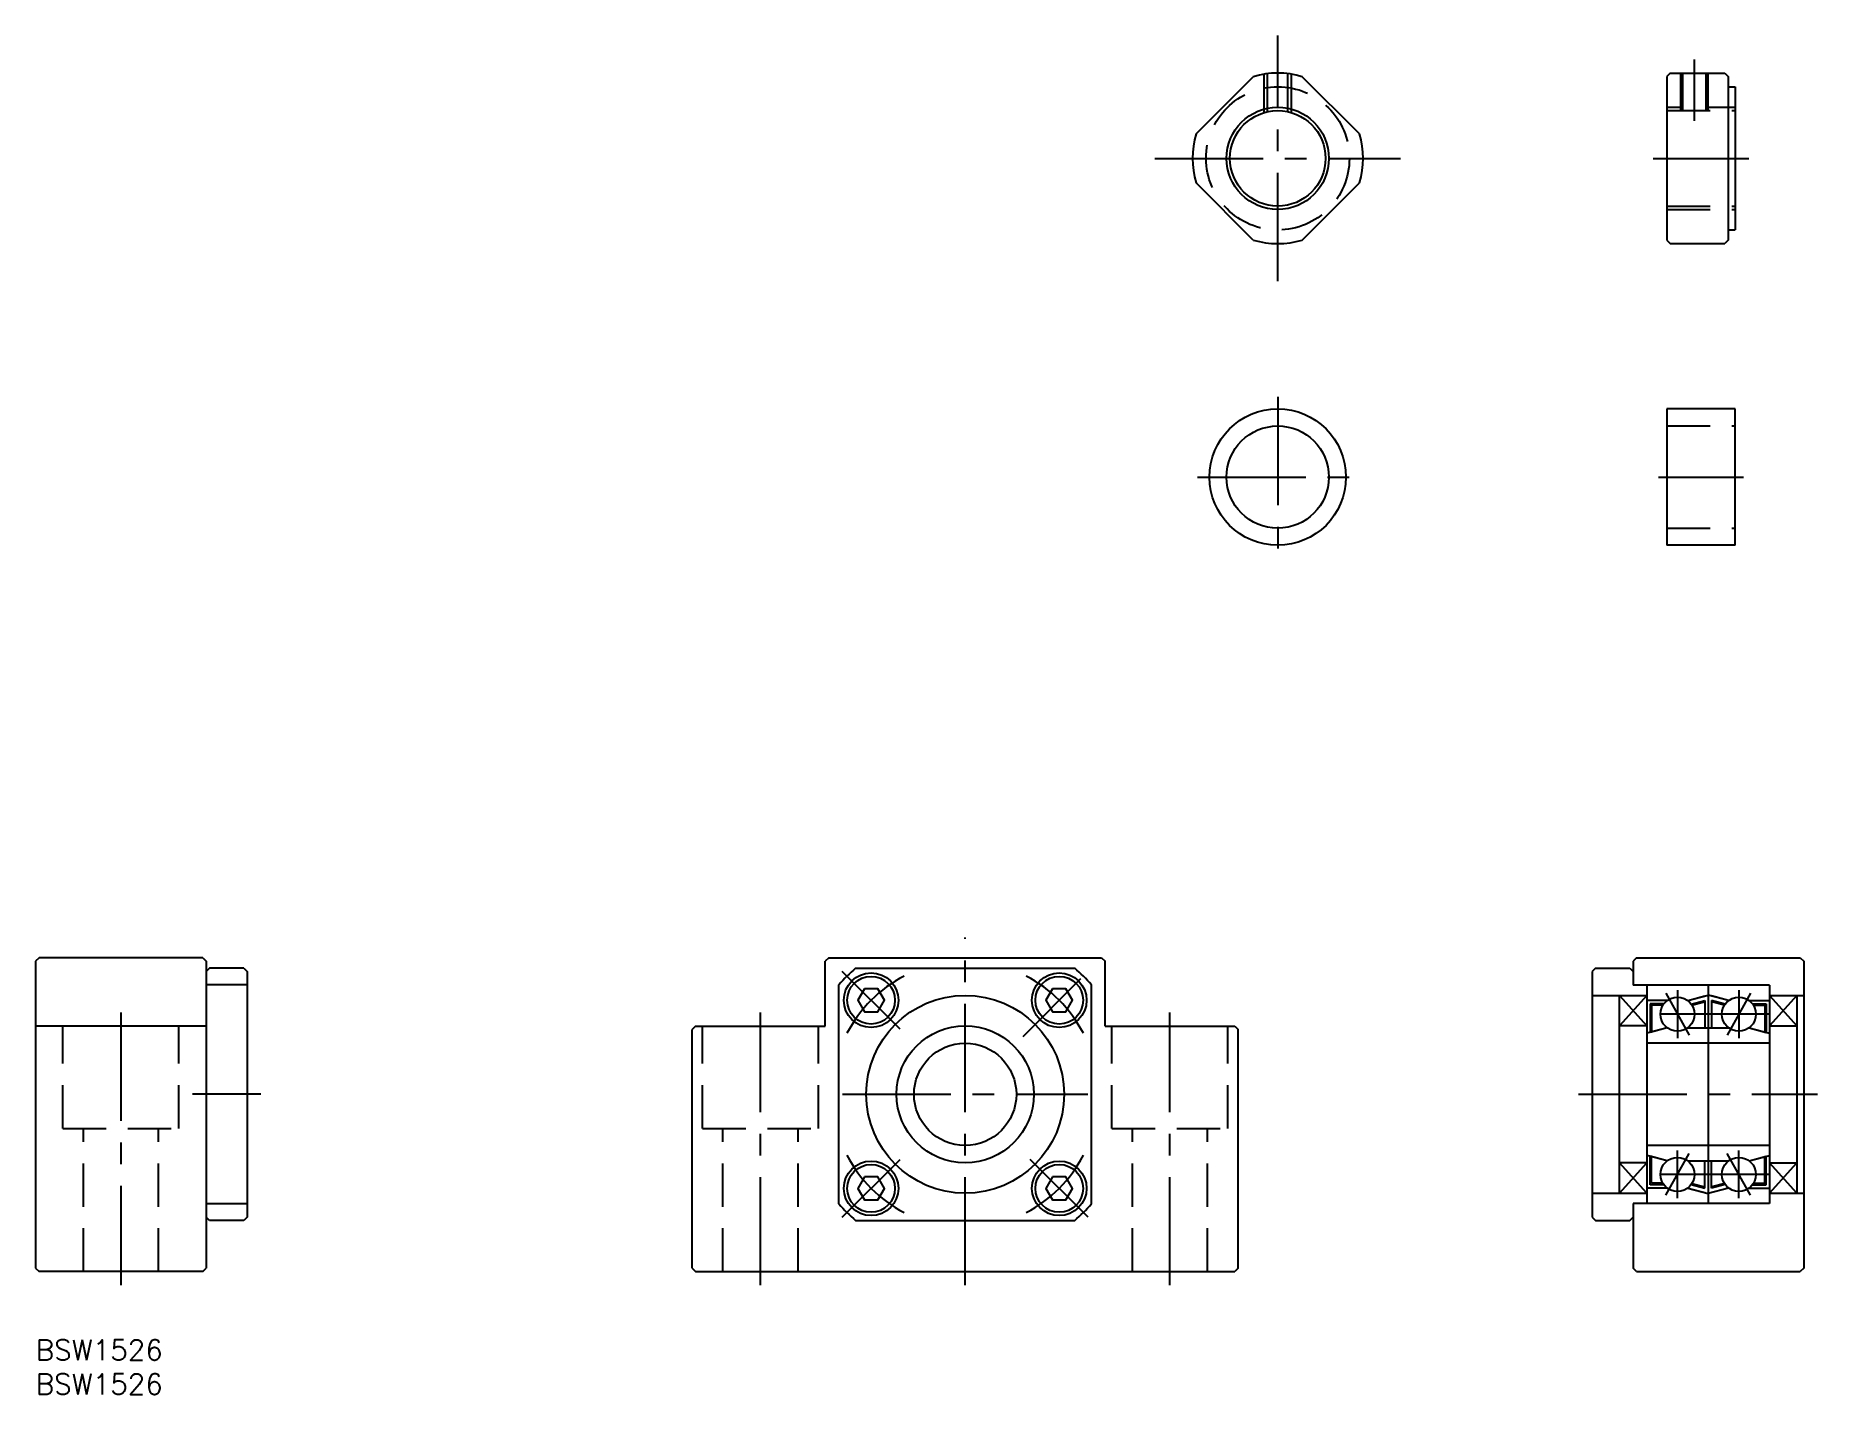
# Model space of a CAD drawing. Extents: x 0 to 261, y -8 to 191.
import ezdxf

# ---------------------------------------------------------------- set-up
doc = ezdxf.new("R2010")
doc.units = 0
doc.header["$LTSCALE"] = 0.5
doc.linetypes.add('CENTER', pattern=[50.8, 31.75, -6.35, 6.35, -6.35])
doc.linetypes.add('DASHED', pattern=[19.05, 12.7, -6.35])
for name, color, linetype in [('MSM_CENTER', 1, 'CENTER'), ('MSM_CONTINUOUS', 7, 'CONTINUOUS'), ('MSM_DASHED', 4, 'DASHED'), ('MSM_NARROW', 5, 'CONTINUOUS'), ('MSM_PART_NUMBER', 7, 'CONTINUOUS')]:
    doc.layers.add(name, color=color, linetype=linetype)
doc.styles.get("Standard").update_dxf_attribs({"font": 'txt.shx', "height": 3, "bigfont": 'bigfont.shx'})

# ---------------------------------------------------------------- blocks, each defined once
blk = doc.blocks.new('*U45')
at = {"layer": 'MSM_PART_NUMBER'}
blk.add_text('BSW1526', height=3, dxfattribs=at).set_placement((0, -3))
blk = doc.blocks.new('*U46')
at = {"layer": 'MSM_PART_NUMBER'}
blk.add_text('BSW1526', height=3, dxfattribs=at).set_placement((0, -8))

msp = doc.modelspace()

# ---------------------------------------------------------------- linework, layer by layer
at = {"layer": 'MSM_CENTER'}
for p, q in [((182.04, 155.24), (182.04, 191.24)), ((243.07, 187.74), (243.07, 178.74)), ((164.04, 173.24), (200.04, 173.24)), ((237.07, 173.24), (251.07, 173.24)), ((182.04, 138.25), (182.04, 114.74)), ((170.28, 126.5), (193.8, 126.5)), ((237.82, 126.5), (250.32, 126.5)), ((136.23, 8), (136.23, 59)), ((126.68, 45.55), (118.2, 54.03)), ((144.71, 44.49), (153.2, 52.97)), ((238.92, 50.81), (242.32, 44.69)), ((240.62, 51.25), (240.62, 44.25)), ((251.32, 50.81), (247.92, 44.69)), ((249.62, 51.25), (249.62, 44.25)), ((12.5, 48), (12.5, 8)), ((106.23, 8), (106.23, 48)), ((166.23, 8), (166.23, 48)), ((254.12, 47.75), (236.12, 47.75)), ((33, 36), (23, 36)), ((118.23, 36), (154.23, 36)), ((226.12, 36), (261.12, 36)), ((118.2, 17.97), (126.68, 26.45)), ((154.26, 17.97), (145.77, 26.45)), ((238.92, 21.19), (242.32, 27.31)), ((240.62, 20.75), (240.62, 27.75)), ((251.32, 21.19), (247.92, 27.31)), ((249.62, 20.75), (249.62, 27.75)), ((254.12, 24.25), (236.12, 24.25))]:
    msp.add_line(p, q, dxfattribs=at)
for start, end in [(117.3002, 152.6998), (27.3002, 62.6998), (207.3002, 242.6998), (297.3002, 332.6998)]:
    msp.add_arc((136.23, 36), 19.5, start, end, dxfattribs=at)
at = {"layer": 'MSM_CONTINUOUS'}
for p, q in [((239.57, 185.74), (239.07, 185.24)), ((239.57, 185.74), (247.57, 185.74)), ((247.57, 185.74), (248.07, 185.24)), ((170.06, 176.82), (178.46, 185.21)), ((194.02, 176.82), (185.62, 185.21)), ((239.07, 185.24), (239.07, 161.24)), ((248.07, 185.24), (248.07, 161.24)), ((248.07, 183.74), (249.07, 183.74)), ((249.07, 183.74), (249.07, 162.74)), ((178.46, 161.26), (170.06, 169.66)), ((185.62, 161.26), (194.02, 169.66)), ((248.07, 162.74), (249.07, 162.74)), ((239.07, 161.24), (239.57, 160.74)), ((239.57, 160.74), (247.57, 160.74)), ((248.07, 161.24), (247.57, 160.74)), ((239.07, 136.5), (239.07, 116.5)), ((249.07, 136.5), (239.07, 136.5)), ((249.07, 116.5), (249.07, 136.5)), ((249.07, 116.5), (239.07, 116.5)), ((0.5, 56), (0, 55.5)), ((0, 55.5), (0, 10.5)), ((24.5, 56), (0.5, 56)), ((24.5, 56), (25, 55.5)), ((25, 55.5), (25, 10.5)), ((116.23, 56), (115.73, 55.5)), ((115.73, 46), (115.73, 55.5)), ((116.23, 56), (156.23, 56)), ((156.23, 56), (156.73, 55.5)), ((156.73, 46), (156.73, 55.5)), ((234.62, 56), (234.12, 55.5)), ((234.12, 55.5), (234.12, 52)), ((234.62, 56), (258.62, 56)), ((258.62, 56), (259.12, 55.5)), ((259.12, 55.5), (259.12, 10.5)), ((25.5, 54.5), (25, 54)), ((30.5, 54.5), (25.5, 54.5)), ((30.5, 54.5), (31, 54)), ((31, 54), (31, 18)), ((120.17, 54.5), (152.29, 54.5)), ((228.62, 54.5), (228.12, 54)), ((228.12, 54), (228.12, 18)), ((228.62, 54.5), (233.62, 54.5)), ((233.62, 54.5), (234.12, 54)), ((31, 52.06), (25, 52.06)), ((117.73, 19.94), (117.73, 52.06)), ((154.73, 19.94), (154.73, 52.06)), ((228.12, 50.5), (236.12, 50.5)), ((232.12, 21.5), (232.12, 50.5)), ((254.12, 52), (234.12, 52)), ((236.12, 52), (236.12, 20)), ((239.12, 49.75), (236.12, 49.75)), ((239.12, 49.75), (236.62, 49.75)), ((242.12, 49.75), (245.12, 50.55)), ((242.12, 49.75), (244.62, 50.42)), ((242.63, 49.24), (244.62, 49.77)), ((244.62, 49.77), (244.62, 45.75)), ((245.12, 52), (245.12, 20)), ((248.12, 49.75), (245.12, 50.55)), ((248.12, 49.75), (245.62, 50.42)), ((245.62, 49.77), (245.62, 45.75)), ((247.61, 49.24), (245.62, 49.77)), ((251.12, 49.75), (253.62, 49.75)), ((251.12, 49.75), (254.12, 49.75)), ((254.12, 52), (254.12, 20)), ((254.12, 50.5), (259.12, 50.5)), ((258.12, 50.5), (258.12, 21.5)), ((236.62, 49.25), (236.62, 45.08)), ((238.62, 49.25), (236.62, 49.25)), ((236.82, 49.05), (236.82, 45.13)), ((238.49, 49.05), (236.82, 49.05)), ((242.75, 49.06), (244.62, 49.56)), ((247.49, 49.06), (245.62, 49.56)), ((251.62, 49.25), (253.62, 49.25)), ((251.76, 49.05), (253.42, 49.05)), ((253.42, 49.05), (253.42, 45.13)), ((253.62, 49.25), (253.62, 45.08)), ((25, 46), (0, 46)), ((96.73, 46), (96.23, 45.5)), ((96.23, 10.5), (96.23, 45.5)), ((96.73, 46), (115.73, 46)), ((156.73, 46), (175.73, 46)), ((175.73, 46), (176.23, 45.5)), ((176.23, 10.5), (176.23, 45.5)), ((236.12, 46.05), (232.12, 46.05)), ((239.12, 45.75), (236.12, 44.95)), ((239.12, 45.75), (236.62, 45.08)), ((242.12, 45.75), (248.12, 45.75)), ((251.12, 45.75), (253.62, 45.08)), ((251.12, 45.75), (254.12, 44.95)), ((254.12, 46.05), (258.12, 46.05)), ((254.12, 43.5), (236.12, 43.5)), ((254.12, 28.5), (236.12, 28.5)), ((239.12, 26.25), (236.12, 27.05)), ((239.12, 26.25), (236.62, 26.92)), ((236.62, 22.75), (236.62, 26.92)), ((236.82, 22.95), (236.82, 26.87)), ((242.12, 26.25), (248.12, 26.25)), ((244.62, 22.23), (244.62, 26.25)), ((245.62, 22.23), (245.62, 26.25)), ((251.12, 26.25), (254.12, 27.05)), ((251.12, 26.25), (253.62, 26.92)), ((253.42, 22.95), (253.42, 26.87)), ((253.62, 22.75), (253.62, 26.92)), ((236.12, 25.95), (232.12, 25.95)), ((254.12, 25.95), (258.12, 25.95)), ((228.12, 21.5), (236.12, 21.5)), ((239.12, 22.25), (236.12, 22.25)), ((238.62, 22.75), (236.62, 22.75)), ((239.12, 22.25), (236.62, 22.25)), ((238.49, 22.95), (236.82, 22.95)), ((242.12, 22.25), (244.62, 21.58)), ((242.12, 22.25), (245.12, 21.45)), ((242.63, 22.76), (244.62, 22.23)), ((242.75, 22.94), (244.62, 22.44)), ((248.12, 22.25), (245.12, 21.45)), ((247.49, 22.94), (245.62, 22.44)), ((247.61, 22.76), (245.62, 22.23)), ((248.12, 22.25), (245.62, 21.58)), ((251.12, 22.25), (253.62, 22.25)), ((251.12, 22.25), (254.12, 22.25)), ((251.62, 22.75), (253.62, 22.75)), ((251.76, 22.95), (253.42, 22.95)), ((254.12, 21.5), (259.12, 21.5)), ((31, 19.94), (25, 19.94)), ((234.12, 20), (234.12, 10.5)), ((254.12, 20), (234.12, 20)), ((25.5, 17.5), (25, 18)), ((30.5, 17.5), (25.5, 17.5)), ((31, 18), (30.5, 17.5)), ((120.17, 17.5), (152.29, 17.5)), ((228.12, 18), (228.62, 17.5)), ((228.62, 17.5), (233.62, 17.5)), ((233.62, 17.5), (234.12, 18)), ((0, 10.5), (0.5, 10)), ((24.5, 10), (25, 10.5)), ((96.23, 10.5), (96.73, 10)), ((176.23, 10.5), (175.73, 10)), ((234.62, 10), (234.12, 10.5)), ((259.12, 10.5), (258.62, 10)), ((24.5, 10), (0.5, 10)), ((96.73, 10), (175.73, 10)), ((234.62, 10), (258.62, 10))]:
    msp.add_line(p, q, dxfattribs=at)
for points in [[(121.46, 51.49), (120.48, 49.79), (121.46, 48.09), (123.42, 48.09), (124.4, 49.79), (123.42, 51.49)], [(149.04, 51.49), (148.05, 49.79), (149.04, 48.09), (151, 48.09), (151.98, 49.79), (151, 51.49)], [(121.46, 23.91), (120.48, 22.21), (121.46, 20.51), (123.42, 20.51), (124.4, 22.21), (123.42, 23.91)], [(149.04, 23.91), (148.05, 22.21), (149.04, 20.51), (151, 20.51), (151.98, 22.21), (151, 23.91)]]:
    msp.add_lwpolyline(points, close=True, dxfattribs=at)
for centre, radius in [((182.04, 173.24), 7), ((182.04, 126.5), 10), ((182.04, 126.5), 7.5), ((122.44, 49.79), 4), ((122.44, 49.79), 3.5), ((150.02, 49.79), 4), ((150.02, 49.79), 3.5), ((136.23, 36), 14.5), ((240.62, 47.75), 2.5), ((249.62, 47.75), 2.5), ((136.23, 36), 10.05), ((136.23, 36), 7.5), ((122.44, 22.21), 4), ((150.02, 22.21), 4), ((240.62, 24.25), 2.5), ((249.62, 24.25), 2.5), ((122.44, 22.21), 3.5), ((150.02, 22.21), 3.5)]:
    msp.add_circle(centre, radius, dxfattribs=at)
for centre, radius, start, end in [((182.04, 173.24), 12.5, 73.3576, 106.6424), ((182.04, 173.24), 12.5, 163.3576, 196.6424), ((182.04, 173.24), 12.5, 343.3576, 16.6424), ((182.04, 173.24), 12.5, 253.3576, 286.6424), ((136.23, 36), 24.5, 130.9657, 139.0343), ((136.23, 36), 24.5, 40.9657, 49.0343), ((136.23, 36), 24.5, 220.9657, 229.0343), ((136.23, 36), 24.5, 310.9657, 319.0343)]:
    msp.add_arc(centre, radius, start, end, dxfattribs=at)
at = {"layer": 'MSM_DASHED'}
for p, q in [((180.04, 179.95), (180.04, 185.58)), ((180.54, 180.07), (180.54, 185.65)), ((183.54, 180.07), (183.54, 185.65)), ((184.04, 179.95), (184.04, 185.58)), ((241.07, 185.74), (241.07, 180.24)), ((241.37, 185.74), (241.37, 180.24)), ((244.77, 185.74), (244.77, 180.24)), ((245.07, 185.74), (245.07, 180.24)), ((239.07, 180.74), (241.07, 180.74)), ((239.07, 180.24), (249.07, 180.24)), ((245.07, 180.74), (249.07, 180.74)), ((239.07, 166.24), (249.07, 166.24)), ((239.07, 165.74), (249.07, 165.74)), ((239.07, 134), (249.07, 134)), ((239.07, 119), (249.07, 119)), ((4, 31), (4, 46)), ((21, 31), (21, 46)), ((97.73, 31), (97.73, 46)), ((114.73, 31), (114.73, 46)), ((157.73, 31), (157.73, 46)), ((174.73, 31), (174.73, 46)), ((4, 31), (21, 31)), ((7, 10), (7, 31)), ((18, 10), (18, 31)), ((97.73, 31), (114.73, 31)), ((100.73, 10), (100.73, 31)), ((111.73, 10), (111.73, 31)), ((157.73, 31), (174.73, 31)), ((160.73, 10), (160.73, 31)), ((171.73, 10), (171.73, 31))]:
    msp.add_line(p, q, dxfattribs=at)
msp.add_circle((182.04, 173.24), 10.5, dxfattribs=at)
at = {"layer": 'MSM_NARROW'}
for p, q in [((236.12, 50.5), (232.12, 46.05)), ((232.12, 50.5), (236.12, 46.05)), ((258.12, 50.5), (254.12, 46.05)), ((254.12, 50.5), (258.12, 46.05)), ((236.12, 21.5), (232.12, 25.95)), ((232.12, 21.5), (236.12, 25.95)), ((258.12, 21.5), (254.12, 25.95)), ((254.12, 21.5), (258.12, 25.95))]:
    msp.add_line(p, q, dxfattribs=at)
msp.add_circle((182.04, 173.24), 7.5, dxfattribs=at)

# ---------------------------------------------------------------- block references
at = {"layer": 'MSM_CONTINUOUS'}
for name in ['*U45', '*U46']:
    msp.add_blockref(name, (0, 0), dxfattribs=at)

doc.saveas('drawing.dxf')
